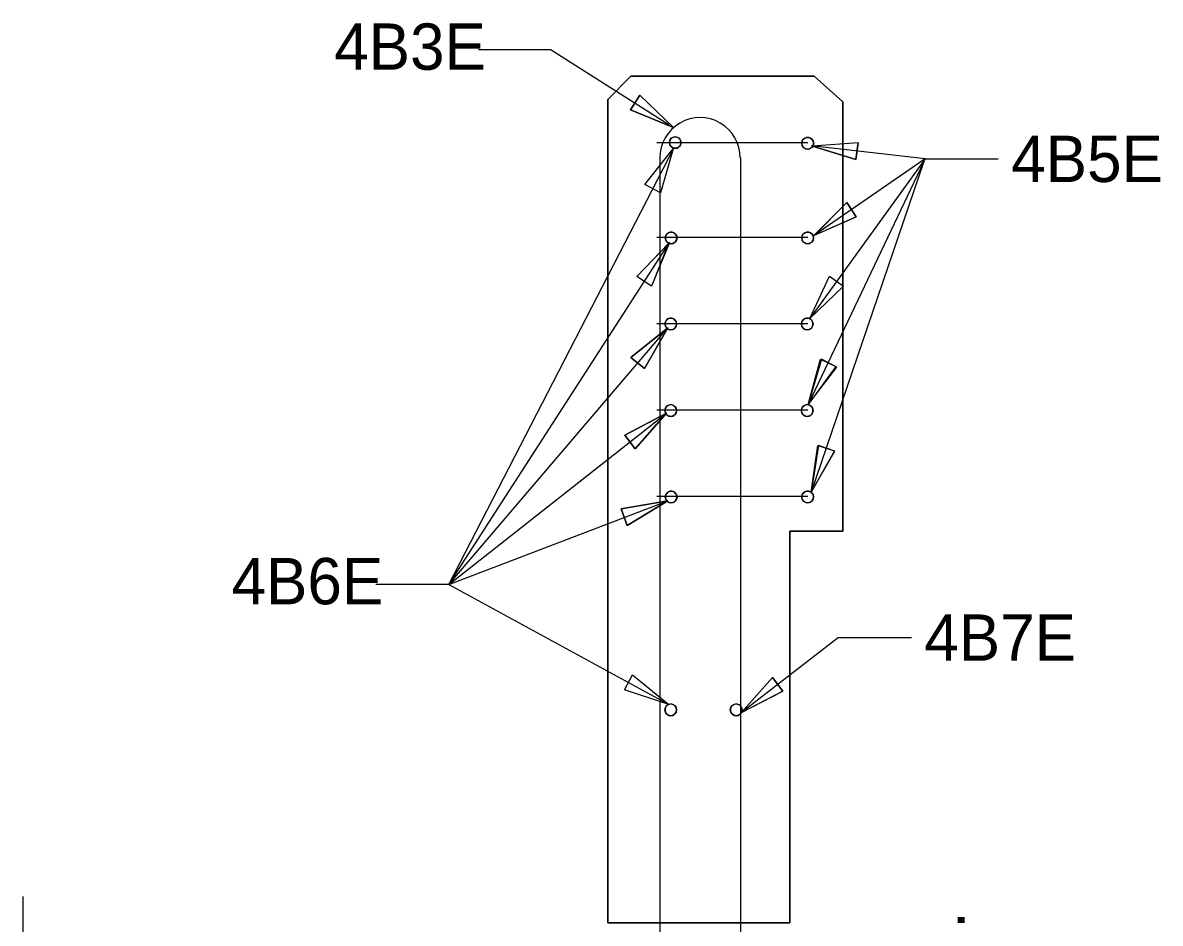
# Model space of a CAD drawing. Extents: x 1.2 to 33.9, y 0.2 to 9.9.
# Drawn here: x 5.933 to 8.141, y 8.008 to 9.757 of the extents above; entities that cross this region are included whole.
import ezdxf

# ---------------------------------------------------------------- set-up
doc = ezdxf.new("R2010")
doc.units = 0
for name, color, linetype in [('SD_P_Dimension Lines', 7, 'Continuous'), ('SD_P_Dimension Text', 7, 'Continuous'), ('SD_P_Shading', 7, 'Continuous'), ('SD_X_Exist Object Lines', 7, 'Continuous')]:
    doc.layers.add(name, color=color, linetype=linetype)

msp = doc.modelspace()

# ---------------------------------------------------------------- linework, layer by layer
at = {"layer": 'SD_P_Dimension Lines'}
for p, q in [((6.959, 9.7039), (6.8175, 9.7039)), ((6.959, 9.7039), (7.1869, 9.5589)), ((6.76, 8.6662), (7.1973, 9.5141)), ((7.6842, 9.4923), (7.4636, 9.5177)), ((7.6842, 9.4923), (7.4607, 9.1825)), ((7.6842, 9.4923), (7.4678, 9.3429)), ((7.6842, 9.4923), (7.826, 9.4923)), ((7.682, 9.4869), (7.4577, 9.0155)), ((6.76, 8.6662), (7.1881, 9.3298)), ((6.7599, 8.6663), (7.1851, 9.164)), ((6.7602, 8.6662), (7.1827, 8.9988)), ((7.4631, 8.8455), (7.4762, 8.9361)), ((7.5084, 8.9254), (7.4631, 8.8455)), ((7.4762, 8.9361), (7.5084, 8.9254)), ((6.7599, 8.6663), (6.6184, 8.6663)), ((6.7599, 8.6663), (7.1869, 8.4333)), ((7.516, 8.563), (7.3277, 8.4172)), ((7.516, 8.563), (7.6578, 8.563))]:
    msp.add_line(p, q, dxfattribs=at)
for points in [[(7.1126, 9.5876), (7.1961, 9.553), (7.1305, 9.6162)], [(7.5547, 9.5237), (7.4657, 9.5171), (7.5502, 9.4913)], [(7.1406, 9.4427), (7.1957, 9.5121), (7.1709, 9.4264)], [(7.5325, 9.4075), (7.4698, 9.3439), (7.5504, 9.3801)], [(7.1248, 9.2642), (7.1863, 9.328), (7.1535, 9.2451)], [(7.4605, 9.1822), (7.4986, 9.2645), (7.5261, 9.2454)], [(7.1135, 9.1067), (7.1398, 9.0853), (7.1851, 9.164)], [(7.4836, 9.1032), (7.4577, 9.0155), (7.5131, 9.0882)], [(7.1016, 8.9558), (7.1219, 8.9296), (7.1827, 8.9988)], [(7.4774, 8.9359), (7.4631, 8.8455), (7.5095, 8.9248)], [(7.0944, 8.8127), (7.1063, 8.7804), (7.1851, 8.8282)], [(7.101, 8.4619), (7.1165, 8.4905), (7.1869, 8.4333)], [(7.388, 8.4858), (7.3279, 8.4174), (7.4082, 8.4588)]]:
    msp.add_lwpolyline(points, close=True, dxfattribs=at)
msp.add_lwpolyline([(5.9334, 8.0602), (5.9334, 8.0602), (5.9334, 7.8641)], dxfattribs=at)
at = {"layer": 'SD_P_Dimension Text'}
for p, q in [((7.1126, 9.5876), (7.1305, 9.6162)), ((7.1305, 9.6162), (7.1961, 9.553)), ((7.1961, 9.553), (7.1126, 9.5876)), ((7.1406, 9.4427), (7.1973, 9.5141)), ((7.5502, 9.4913), (7.4638, 9.5176)), ((7.5547, 9.5237), (7.5502, 9.4913)), ((7.682, 9.4869), (7.4631, 8.8455)), ((7.1709, 9.4264), (7.1406, 9.4427)), ((7.468, 9.3431), (7.5325, 9.4075)), ((7.5325, 9.4075), (7.5504, 9.3801)), ((7.5504, 9.3801), (7.468, 9.3431)), ((7.1248, 9.2642), (7.1881, 9.3298)), ((7.1881, 9.3298), (7.1535, 9.2451)), ((7.1535, 9.2451), (7.1248, 9.2642)), ((7.4605, 9.1822), (7.4986, 9.2645)), ((7.4986, 9.2645), (7.5261, 9.2454)), ((7.5261, 9.2454), (7.4605, 9.1822)), ((7.1135, 9.1067), (7.1851, 9.164)), ((7.1851, 9.164), (7.1398, 9.0853)), ((7.1398, 9.0853), (7.1135, 9.1067)), ((7.4577, 9.0155), (7.4815, 9.1037)), ((7.4815, 9.1037), (7.5114, 9.0894)), ((7.5114, 9.0894), (7.4577, 9.0155)), ((7.1016, 8.9558), (7.1827, 8.9988)), ((7.1827, 8.9988), (7.1219, 8.9296)), ((7.1219, 8.9296), (7.1016, 8.9558)), ((6.7599, 8.6663), (7.1851, 8.8282)), ((7.0944, 8.8127), (7.1851, 8.8282)), ((7.1063, 8.7804), (7.0944, 8.8127)), ((7.1851, 8.8282), (7.1063, 8.7804)), ((7.101, 8.4619), (7.1165, 8.4905)), ((7.1165, 8.4905), (7.1869, 8.4333)), ((7.3277, 8.4172), (7.388, 8.4858)), ((7.388, 8.4858), (7.4082, 8.4588)), ((7.1869, 8.4333), (7.101, 8.4619)), ((7.4082, 8.4588), (7.3277, 8.4172))]:
    msp.add_line(p, q, dxfattribs=at)
at = {"layer": 'SD_P_Shading'}
msp.add_lwpolyline([(7.0688, 9.6078), (7.0688, 9.6078), (7.1135, 9.6531), (7.469, 9.6531), (7.5245, 9.603), (7.5245, 8.7697), (7.4219, 8.7697), (7.4219, 8.0092), (7.0688, 8.0092)], close=True, dxfattribs=at)
at = {"layer": 'SD_X_Exist Object Lines'}
for p, q in [((7.1135, 9.6531), (7.0688, 9.6078)), ((7.469, 9.6531), (7.1135, 9.6531)), ((7.2913, 9.6531), (7.2913, 9.6531)), ((7.5245, 9.603), (7.469, 9.6531)), ((7.0688, 9.6078), (7.0688, 8.0092)), ((7.5245, 8.7697), (7.5245, 9.603)), ((7.457, 9.5237), (7.1636, 9.5237)), ((7.1897, 9.5291), (7.1885, 9.5256)), ((7.1885, 9.5256), (7.1885, 9.5214)), ((7.1885, 9.5214), (7.1897, 9.5178)), ((7.1909, 9.5303), (7.1897, 9.5291)), ((7.1897, 9.5187), (7.1909, 9.5169)), ((7.1921, 9.5321), (7.1909, 9.5303)), ((7.1909, 9.5169), (7.1921, 9.5157)), ((7.1939, 9.5333), (7.1921, 9.5321)), ((7.1921, 9.5157), (7.1957, 9.5133)), ((7.1957, 9.5339), (7.1939, 9.5333)), ((7.1975, 9.5345), (7.1957, 9.5339)), ((7.2017, 9.5345), (7.1975, 9.5345)), ((7.2034, 9.5339), (7.2017, 9.5345)), ((7.2052, 9.5333), (7.2034, 9.5339)), ((7.2034, 9.5133), (7.2052, 9.5145)), ((7.2082, 9.5303), (7.2052, 9.5333)), ((7.2052, 9.5145), (7.2064, 9.5157)), ((7.2064, 9.5157), (7.2082, 9.5169)), ((7.2088, 9.5291), (7.2082, 9.5303)), ((7.2082, 9.5169), (7.2088, 9.5187)), ((7.21, 9.5274), (7.2088, 9.5291)), ((7.2088, 9.5178), (7.21, 9.5196)), ((7.2106, 9.5256), (7.21, 9.5274)), ((7.21, 9.5196), (7.2106, 9.5214)), ((7.2106, 9.5214), (7.2106, 9.5256)), ((7.4466, 9.5284), (7.4454, 9.5248)), ((7.4454, 9.5248), (7.4454, 9.5206)), ((7.4454, 9.5206), (7.4466, 9.5171)), ((7.4478, 9.5296), (7.4466, 9.5284)), ((7.4466, 9.5171), (7.4478, 9.5153)), ((7.449, 9.5314), (7.4478, 9.5296)), ((7.4478, 9.5153), (7.449, 9.5141)), ((7.4508, 9.5326), (7.449, 9.5314)), ((7.449, 9.5141), (7.4526, 9.5117)), ((7.4526, 9.5332), (7.4508, 9.5326)), ((7.4544, 9.5338), (7.4526, 9.5332)), ((7.4586, 9.5338), (7.4544, 9.5338)), ((7.4603, 9.5332), (7.4586, 9.5338)), ((7.4621, 9.5326), (7.4603, 9.5332)), ((7.4651, 9.5296), (7.4621, 9.5326)), ((7.4621, 9.5129), (7.4633, 9.5141)), ((7.4633, 9.5141), (7.4651, 9.5153)), ((7.4657, 9.5284), (7.4651, 9.5296)), ((7.4651, 9.5153), (7.4657, 9.5171)), ((7.4669, 9.5266), (7.4657, 9.5284)), ((7.4657, 9.5171), (7.4669, 9.5188)), ((7.4675, 9.5248), (7.4669, 9.5266)), ((7.4669, 9.5188), (7.4675, 9.5206)), ((7.4675, 9.5206), (7.4675, 9.5248)), ((7.1696, 9.4946), (7.1696, 7.7407)), ((7.1957, 9.5133), (7.1975, 9.5133)), ((7.1975, 9.5133), (7.1993, 9.5127)), ((7.1993, 9.5127), (7.2017, 9.5133)), ((7.2017, 9.5133), (7.2034, 9.5133)), ((7.3259, 9.4946), (7.3259, 7.7407)), ((7.4526, 9.5117), (7.4544, 9.5117)), ((7.4544, 9.5117), (7.4562, 9.5111)), ((7.4562, 9.5111), (7.4586, 9.5117)), ((7.4586, 9.5117), (7.4603, 9.5117)), ((7.4603, 9.5117), (7.4621, 9.5129)), ((7.457, 9.3399), (7.1636, 9.3399)), ((7.1818, 9.3447), (7.1807, 9.3411)), ((7.1807, 9.3411), (7.1807, 9.3369)), ((7.1807, 9.3369), (7.1818, 9.3333)), ((7.183, 9.3459), (7.1818, 9.3447)), ((7.1842, 9.3477), (7.183, 9.3459)), ((7.186, 9.3489), (7.1842, 9.3477)), ((7.1878, 9.3494), (7.186, 9.3489)), ((7.1896, 9.35), (7.1878, 9.3494)), ((7.1938, 9.35), (7.1896, 9.35)), ((7.1956, 9.3494), (7.1938, 9.35)), ((7.1974, 9.3489), (7.1956, 9.3494)), ((7.2003, 9.3459), (7.1974, 9.3489)), ((7.2009, 9.3447), (7.2003, 9.3459)), ((7.2021, 9.3429), (7.2009, 9.3447)), ((7.2027, 9.3411), (7.2021, 9.3429)), ((7.2021, 9.3351), (7.2027, 9.3369)), ((7.2027, 9.3369), (7.2027, 9.3411)), ((7.4466, 9.3447), (7.4454, 9.3411)), ((7.4454, 9.3411), (7.4454, 9.3369)), ((7.4454, 9.3369), (7.4466, 9.3333)), ((7.4478, 9.3459), (7.4466, 9.3447)), ((7.449, 9.3477), (7.4478, 9.3459)), ((7.4508, 9.3489), (7.449, 9.3477)), ((7.4526, 9.3494), (7.4508, 9.3489)), ((7.4544, 9.35), (7.4526, 9.3494)), ((7.4586, 9.35), (7.4544, 9.35)), ((7.4603, 9.3494), (7.4586, 9.35)), ((7.4621, 9.3489), (7.4603, 9.3494)), ((7.4651, 9.3459), (7.4621, 9.3489)), ((7.4657, 9.3447), (7.4651, 9.3459)), ((7.4669, 9.3429), (7.4657, 9.3447)), ((7.4675, 9.3411), (7.4669, 9.3429)), ((7.4669, 9.3351), (7.4675, 9.3369)), ((7.4675, 9.3369), (7.4675, 9.3411)), ((7.1818, 9.3333), (7.183, 9.3316)), ((7.183, 9.3316), (7.1842, 9.3304)), ((7.1842, 9.3304), (7.1878, 9.328)), ((7.1878, 9.328), (7.1896, 9.328)), ((7.1896, 9.328), (7.1914, 9.3274)), ((7.1914, 9.3274), (7.1938, 9.328)), ((7.1938, 9.328), (7.1956, 9.328)), ((7.1956, 9.328), (7.1974, 9.3292)), ((7.1974, 9.3292), (7.1985, 9.3304)), ((7.1985, 9.3304), (7.2003, 9.3316)), ((7.2003, 9.3316), (7.2009, 9.3333)), ((7.2009, 9.3333), (7.2021, 9.3351)), ((7.4466, 9.3333), (7.4478, 9.3316)), ((7.4478, 9.3316), (7.449, 9.3304)), ((7.449, 9.3304), (7.4526, 9.328)), ((7.4526, 9.328), (7.4544, 9.328)), ((7.4544, 9.328), (7.4562, 9.3274)), ((7.4562, 9.3274), (7.4586, 9.328)), ((7.4586, 9.328), (7.4603, 9.328)), ((7.4603, 9.328), (7.4621, 9.3292)), ((7.4621, 9.3292), (7.4633, 9.3304)), ((7.4633, 9.3304), (7.4651, 9.3316)), ((7.4651, 9.3316), (7.4657, 9.3333)), ((7.4657, 9.3333), (7.4669, 9.3351)), ((7.187, 9.1823), (7.1852, 9.1817)), ((7.1888, 9.1829), (7.187, 9.1823)), ((7.193, 9.1829), (7.1888, 9.1829)), ((7.1948, 9.1823), (7.193, 9.1829)), ((7.1966, 9.1817), (7.1948, 9.1823)), ((7.4518, 9.1823), (7.45, 9.1817)), ((7.4536, 9.1829), (7.4518, 9.1823)), ((7.4578, 9.1829), (7.4536, 9.1829)), ((7.4596, 9.1823), (7.4578, 9.1829)), ((7.4613, 9.1817), (7.4596, 9.1823)), ((7.457, 9.1723), (7.1636, 9.1723)), ((7.1811, 9.1775), (7.1799, 9.174)), ((7.1799, 9.174), (7.1799, 9.1698)), ((7.1799, 9.1698), (7.1811, 9.1662)), ((7.1823, 9.1787), (7.1811, 9.1775)), ((7.1811, 9.1662), (7.1823, 9.1644)), ((7.1834, 9.1805), (7.1823, 9.1787)), ((7.1823, 9.1644), (7.1834, 9.1632)), ((7.1852, 9.1817), (7.1834, 9.1805)), ((7.1834, 9.1632), (7.187, 9.1608)), ((7.187, 9.1608), (7.1888, 9.1608)), ((7.1888, 9.1608), (7.1906, 9.1602)), ((7.1906, 9.1602), (7.193, 9.1608)), ((7.193, 9.1608), (7.1948, 9.1608)), ((7.1948, 9.1608), (7.1966, 9.162)), ((7.1996, 9.1787), (7.1966, 9.1817)), ((7.1966, 9.162), (7.1978, 9.1632)), ((7.1978, 9.1632), (7.1996, 9.1644)), ((7.2001, 9.1775), (7.1996, 9.1787)), ((7.1996, 9.1644), (7.2001, 9.1662)), ((7.2013, 9.1757), (7.2001, 9.1775)), ((7.2001, 9.1662), (7.2013, 9.168)), ((7.2019, 9.174), (7.2013, 9.1757)), ((7.2013, 9.168), (7.2019, 9.1698)), ((7.2019, 9.1698), (7.2019, 9.174)), ((7.4458, 9.1775), (7.4446, 9.174)), ((7.4446, 9.174), (7.4446, 9.1698)), ((7.4446, 9.1698), (7.4458, 9.1662)), ((7.447, 9.1787), (7.4458, 9.1775)), ((7.4458, 9.1662), (7.447, 9.1644)), ((7.4482, 9.1805), (7.447, 9.1787)), ((7.447, 9.1644), (7.4482, 9.1632)), ((7.45, 9.1817), (7.4482, 9.1805)), ((7.4482, 9.1632), (7.4518, 9.1608)), ((7.4518, 9.1608), (7.4536, 9.1608)), ((7.4536, 9.1608), (7.4554, 9.1602)), ((7.4554, 9.1602), (7.4578, 9.1608)), ((7.4578, 9.1608), (7.4596, 9.1608)), ((7.4596, 9.1608), (7.4613, 9.162)), ((7.4643, 9.1787), (7.4613, 9.1817)), ((7.4613, 9.162), (7.4625, 9.1632)), ((7.4625, 9.1632), (7.4643, 9.1644)), ((7.4649, 9.1775), (7.4643, 9.1787)), ((7.4643, 9.1644), (7.4649, 9.1662)), ((7.4661, 9.1757), (7.4649, 9.1775)), ((7.4649, 9.1662), (7.4661, 9.168)), ((7.4667, 9.174), (7.4661, 9.1757)), ((7.4661, 9.168), (7.4667, 9.1698)), ((7.4667, 9.1698), (7.4667, 9.174)), ((7.1811, 9.0096), (7.1799, 9.006)), ((7.1799, 9.006), (7.1799, 9.0019)), ((7.1823, 9.0108), (7.1811, 9.0096)), ((7.1834, 9.0126), (7.1823, 9.0108)), ((7.1852, 9.0138), (7.1834, 9.0126)), ((7.187, 9.0144), (7.1852, 9.0138)), ((7.1888, 9.015), (7.187, 9.0144)), ((7.193, 9.015), (7.1888, 9.015)), ((7.1948, 9.0144), (7.193, 9.015)), ((7.1966, 9.0138), (7.1948, 9.0144)), ((7.1996, 9.0108), (7.1966, 9.0138)), ((7.2001, 9.0096), (7.1996, 9.0108)), ((7.2013, 9.0078), (7.2001, 9.0096)), ((7.2019, 9.006), (7.2013, 9.0078)), ((7.2019, 9.0019), (7.2019, 9.006)), ((7.4458, 9.0096), (7.4446, 9.006)), ((7.4446, 9.006), (7.4446, 9.0019)), ((7.447, 9.0108), (7.4458, 9.0096)), ((7.4482, 9.0126), (7.447, 9.0108)), ((7.45, 9.0138), (7.4482, 9.0126)), ((7.4518, 9.0144), (7.45, 9.0138)), ((7.4536, 9.015), (7.4518, 9.0144)), ((7.4578, 9.015), (7.4536, 9.015)), ((7.4596, 9.0144), (7.4578, 9.015)), ((7.4613, 9.0138), (7.4596, 9.0144)), ((7.4643, 9.0108), (7.4613, 9.0138)), ((7.4649, 9.0096), (7.4643, 9.0108)), ((7.4661, 9.0078), (7.4649, 9.0096)), ((7.4667, 9.006), (7.4661, 9.0078)), ((7.4667, 9.0019), (7.4667, 9.006)), ((7.457, 9.0047), (7.1636, 9.0047)), ((7.1799, 9.0019), (7.1811, 8.9983)), ((7.1811, 8.9983), (7.1823, 8.9965)), ((7.1823, 8.9965), (7.1834, 8.9953)), ((7.1834, 8.9953), (7.187, 8.9929)), ((7.187, 8.9929), (7.1888, 8.9929)), ((7.1888, 8.9929), (7.1906, 8.9923)), ((7.1906, 8.9923), (7.193, 8.9929)), ((7.193, 8.9929), (7.1948, 8.9929)), ((7.1948, 8.9929), (7.1966, 8.9941)), ((7.1966, 8.9941), (7.1978, 8.9953)), ((7.1978, 8.9953), (7.1996, 8.9965)), ((7.1996, 8.9965), (7.2001, 8.9983)), ((7.2001, 8.9983), (7.2013, 9.0001)), ((7.2013, 9.0001), (7.2019, 9.0019)), ((7.4446, 9.0019), (7.4458, 8.9983)), ((7.4458, 8.9983), (7.447, 8.9965)), ((7.447, 8.9965), (7.4482, 8.9953)), ((7.4482, 8.9953), (7.4518, 8.9929)), ((7.4518, 8.9929), (7.4536, 8.9929)), ((7.4536, 8.9929), (7.4554, 8.9923)), ((7.4554, 8.9923), (7.4578, 8.9929)), ((7.4578, 8.9929), (7.4596, 8.9929)), ((7.4596, 8.9929), (7.4613, 8.9941)), ((7.4613, 8.9941), (7.4625, 8.9953)), ((7.4625, 8.9953), (7.4643, 8.9965)), ((7.4643, 8.9965), (7.4649, 8.9983)), ((7.4649, 8.9983), (7.4661, 9.0001)), ((7.4661, 9.0001), (7.4667, 9.0019)), ((7.457, 8.8368), (7.1636, 8.8368)), ((7.1818, 8.8417), (7.1807, 8.8381)), ((7.1807, 8.8381), (7.1807, 8.8339)), ((7.1807, 8.8339), (7.1818, 8.8304)), ((7.183, 8.8429), (7.1818, 8.8417)), ((7.1818, 8.8304), (7.183, 8.8286)), ((7.1842, 8.8447), (7.183, 8.8429)), ((7.186, 8.8459), (7.1842, 8.8447)), ((7.1878, 8.8465), (7.186, 8.8459)), ((7.1896, 8.8471), (7.1878, 8.8465)), ((7.1938, 8.8471), (7.1896, 8.8471)), ((7.1956, 8.8465), (7.1938, 8.8471)), ((7.1974, 8.8459), (7.1956, 8.8465)), ((7.2003, 8.8429), (7.1974, 8.8459)), ((7.2009, 8.8417), (7.2003, 8.8429)), ((7.2003, 8.8286), (7.2009, 8.8304)), ((7.2021, 8.8399), (7.2009, 8.8417)), ((7.2009, 8.8304), (7.2021, 8.8321)), ((7.2027, 8.8381), (7.2021, 8.8399)), ((7.2021, 8.8321), (7.2027, 8.8339)), ((7.2027, 8.8339), (7.2027, 8.8381)), ((7.4466, 8.8417), (7.4454, 8.8381)), ((7.4454, 8.8381), (7.4454, 8.8339)), ((7.4454, 8.8339), (7.4466, 8.8304)), ((7.4478, 8.8429), (7.4466, 8.8417)), ((7.4466, 8.8304), (7.4478, 8.8286)), ((7.449, 8.8447), (7.4478, 8.8429)), ((7.4508, 8.8459), (7.449, 8.8447)), ((7.4526, 8.8465), (7.4508, 8.8459)), ((7.4544, 8.8471), (7.4526, 8.8465)), ((7.4586, 8.8471), (7.4544, 8.8471)), ((7.4603, 8.8465), (7.4586, 8.8471)), ((7.4621, 8.8459), (7.4603, 8.8465)), ((7.4651, 8.8429), (7.4621, 8.8459)), ((7.4657, 8.8417), (7.4651, 8.8429)), ((7.4651, 8.8286), (7.4657, 8.8304)), ((7.4669, 8.8399), (7.4657, 8.8417)), ((7.4657, 8.8304), (7.4669, 8.8321)), ((7.4675, 8.8381), (7.4669, 8.8399)), ((7.4669, 8.8321), (7.4675, 8.8339)), ((7.4675, 8.8339), (7.4675, 8.8381)), ((7.183, 8.8286), (7.1842, 8.8274)), ((7.1842, 8.8274), (7.1878, 8.825)), ((7.1878, 8.825), (7.1896, 8.825)), ((7.1896, 8.825), (7.1914, 8.8244)), ((7.1914, 8.8244), (7.1938, 8.825)), ((7.1938, 8.825), (7.1956, 8.825)), ((7.1956, 8.825), (7.1974, 8.8262)), ((7.1974, 8.8262), (7.1985, 8.8274)), ((7.1985, 8.8274), (7.2003, 8.8286)), ((7.4478, 8.8286), (7.449, 8.8274)), ((7.449, 8.8274), (7.4526, 8.825)), ((7.4526, 8.825), (7.4544, 8.825)), ((7.4544, 8.825), (7.4562, 8.8244)), ((7.4562, 8.8244), (7.4586, 8.825)), ((7.4586, 8.825), (7.4603, 8.825)), ((7.4603, 8.825), (7.4621, 8.8262)), ((7.4621, 8.8262), (7.4633, 8.8274)), ((7.4633, 8.8274), (7.4651, 8.8286)), ((7.4219, 8.0092), (7.4219, 8.7697)), ((7.4219, 8.7697), (7.5245, 8.7697)), ((7.1852, 8.4327), (7.1834, 8.4315)), ((7.187, 8.4333), (7.1852, 8.4327)), ((7.1888, 8.4339), (7.187, 8.4333)), ((7.193, 8.4339), (7.1888, 8.4339)), ((7.1948, 8.4333), (7.193, 8.4339)), ((7.1966, 8.4327), (7.1948, 8.4333)), ((7.1996, 8.4298), (7.1966, 8.4327)), ((7.3122, 8.4327), (7.3104, 8.4315)), ((7.314, 8.4333), (7.3122, 8.4327)), ((7.3158, 8.4339), (7.314, 8.4333)), ((7.32, 8.4339), (7.3158, 8.4339)), ((7.3218, 8.4333), (7.32, 8.4339)), ((7.3236, 8.4327), (7.3218, 8.4333)), ((7.3265, 8.4298), (7.3236, 8.4327)), ((7.1811, 8.4286), (7.1799, 8.425)), ((7.1799, 8.425), (7.1799, 8.4208)), ((7.1799, 8.4208), (7.1811, 8.4172)), ((7.1823, 8.4298), (7.1811, 8.4286)), ((7.1811, 8.4172), (7.1823, 8.4154)), ((7.1834, 8.4315), (7.1823, 8.4298)), ((7.1823, 8.4154), (7.1834, 8.4143)), ((7.1834, 8.4143), (7.187, 8.4119)), ((7.187, 8.4119), (7.1888, 8.4119)), ((7.1888, 8.4119), (7.1906, 8.4113)), ((7.1906, 8.4113), (7.193, 8.4119)), ((7.193, 8.4119), (7.1948, 8.4119)), ((7.1948, 8.4119), (7.1966, 8.4131)), ((7.1966, 8.4131), (7.1978, 8.4143)), ((7.1978, 8.4143), (7.1996, 8.4154)), ((7.2001, 8.4286), (7.1996, 8.4298)), ((7.1996, 8.4154), (7.2001, 8.4172)), ((7.2013, 8.4268), (7.2001, 8.4286)), ((7.2001, 8.4172), (7.2013, 8.419)), ((7.2019, 8.425), (7.2013, 8.4268)), ((7.2013, 8.419), (7.2019, 8.4208)), ((7.2019, 8.4208), (7.2019, 8.425)), ((7.308, 8.4286), (7.3069, 8.425)), ((7.3069, 8.425), (7.3069, 8.4208)), ((7.3069, 8.4208), (7.308, 8.4172)), ((7.3092, 8.4298), (7.308, 8.4286)), ((7.308, 8.4172), (7.3092, 8.4154)), ((7.3104, 8.4315), (7.3092, 8.4298)), ((7.3092, 8.4154), (7.3104, 8.4143)), ((7.3104, 8.4143), (7.314, 8.4119)), ((7.314, 8.4119), (7.3158, 8.4119)), ((7.3158, 8.4119), (7.3176, 8.4113)), ((7.3176, 8.4113), (7.32, 8.4119)), ((7.32, 8.4119), (7.3218, 8.4119)), ((7.3218, 8.4119), (7.3236, 8.4131)), ((7.3236, 8.4131), (7.3247, 8.4143)), ((7.3247, 8.4143), (7.3265, 8.4154)), ((7.3271, 8.4286), (7.3265, 8.4298)), ((7.3265, 8.4154), (7.3271, 8.4172)), ((7.3283, 8.4268), (7.3271, 8.4286)), ((7.3271, 8.4172), (7.3283, 8.419)), ((7.3289, 8.425), (7.3283, 8.4268)), ((7.3283, 8.419), (7.3289, 8.4208)), ((7.3289, 8.4208), (7.3289, 8.425)), ((7.0688, 8.0092), (7.4219, 8.0092))]:
    msp.add_line(p, q, dxfattribs=at)
for centre in [(7.1995, 9.5242), (7.4564, 9.5226), (7.1916, 9.3389), (7.4564, 9.3389), (7.1908, 9.1718), (7.4556, 9.1718), (7.1908, 9.0038), (7.4556, 9.0038), (7.1916, 8.8359), (7.4564, 8.8359), (7.1908, 8.4228), (7.3178, 8.4228)]:
    msp.add_circle(centre, 0.0114, dxfattribs=at)
msp.add_arc((7.2477, 9.4943), 0.0781, 359.8197, 180.1803, dxfattribs=at)

# ---------------------------------------------------------------- texts
at = {"layer": 'SD_P_Dimension Text'}
for s, p in [('4B3E', (6.5377, 9.6652)), ('4B5E', (7.8514, 9.4473)), ('4B6E', (6.3385, 8.6276)), ('4B7E', (7.6828, 8.518))]:
    msp.add_text(s, height=0.09, dxfattribs=at).set_placement(p)
msp.add_text('MIN.', height=0.09, rotation=90, dxfattribs=at).set_placement((7.7614, 7.7775))

doc.saveas('drawing.dxf')
